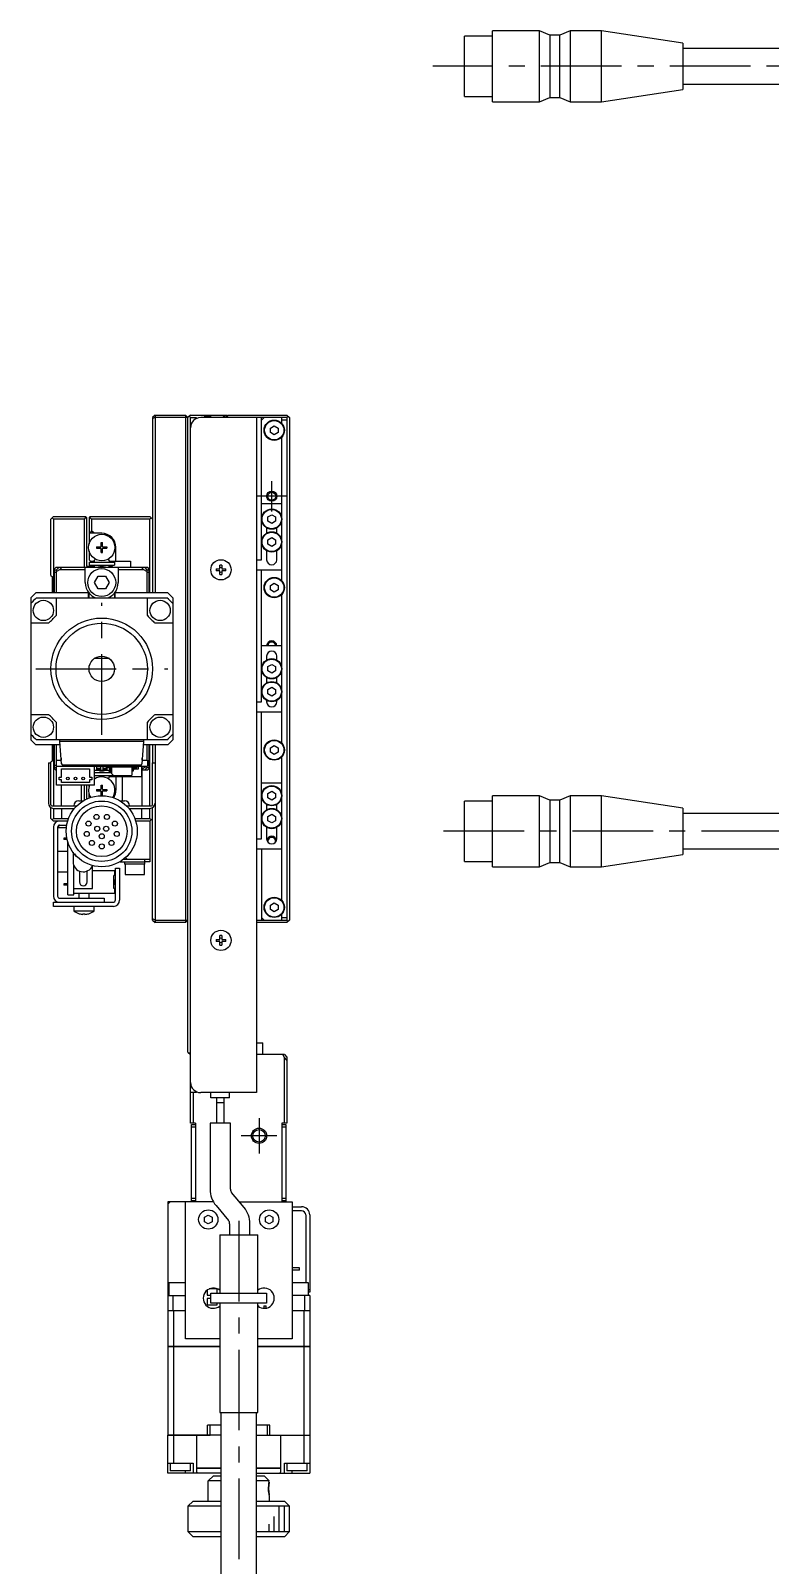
# Model space of a CAD drawing. Extents: x 0 to 793, y -8 to 461.
# Drawn here: x 0 to 145.8, y 151.4 to 453.7 of the extents above; entities that cross this region are included whole.
import ezdxf

# ---------------------------------------------------------------- set-up
doc = ezdxf.new("R2010")
doc.units = 0
doc.header["$LTSCALE"] = 0.5
doc.linetypes.add('CENTER', pattern=[50.8, 31.75, -6.35, 6.35, -6.35])
for name, color, linetype in [('MSM_CENTER', 1, 'CENTER'), ('MSM_CONTINUOUS', 7, 'CONTINUOUS'), ('MSM_NARROW', 5, 'CONTINUOUS')]:
    doc.layers.add(name, color=color, linetype=linetype)

msp = doc.modelspace()

# ---------------------------------------------------------------- linework, layer by layer
at = {"layer": 'MSM_CENTER'}
for p, q in [((167.24, 446.72), (79.24, 446.72)), ((47.5, 359), (47.5, 365)), ((50.5, 362), (44.5, 362)), ((14, 315), (14, 341)), ((1, 328), (27, 328)), ((224.24, 296), (79.24, 296)), ((45, 239.5), (45, 232.5)), ((48.5, 236), (41.5, 236)), ((41, 219.25), (41, 79.25))]:
    msp.add_line(p, q, dxfattribs=at)
at = {"layer": 'MSM_CONTINUOUS'}
for p, q in [((90.99, 439.72), (90.99, 453.72)), ((100.29, 453.72), (90.99, 453.72)), ((100.29, 439.72), (100.29, 453.72)), ((102.29, 452.87), (100.29, 453.72)), ((106.29, 453.72), (104.29, 452.87)), ((106.29, 453.72), (106.29, 439.72)), ((112.49, 453.72), (106.29, 453.72)), ((112.49, 439.72), (112.49, 453.72)), ((128.49, 451.29), (112.49, 453.72)), ((85.49, 440.77), (85.49, 452.67)), ((90.99, 452.67), (85.49, 452.67)), ((102.29, 452.87), (102.29, 440.57)), ((104.29, 452.87), (102.29, 452.87)), ((104.29, 440.57), (104.29, 452.87)), ((128.49, 451.29), (128.49, 442.15)), ((151.99, 450.22), (128.49, 450.22)), ((112.49, 439.72), (128.49, 442.15)), ((128.49, 443.22), (151.99, 443.22)), ((85.49, 440.77), (90.99, 440.77)), ((90.99, 439.72), (100.29, 439.72)), ((100.29, 439.72), (102.29, 440.57)), ((102.29, 440.57), (104.29, 440.57)), ((104.29, 440.57), (106.29, 439.72)), ((106.29, 439.72), (112.49, 439.72)), ((24.5, 378), (24, 377.5)), ((24.5, 378), (30.5, 378)), ((24.5, 378), (24.5, 343)), ((30.5, 378), (31, 377.5)), ((30.5, 378), (30.5, 278)), ((31.5, 378), (31, 377.5)), ((31.5, 378), (38.7, 378)), ((38, 378), (38, 377.5)), ((38.2, 377.5), (38.2, 378)), ((38.6, 377.6), (39, 378)), ((38.7, 378), (38.8, 377.9)), ((39, 378), (50.5, 378)), ((50.5, 378), (51, 377.5)), ((24.5, 377.5), (24, 377.29)), ((24, 377.5), (24, 343)), ((31, 377.5), (24.5, 377.5)), ((31, 252.5), (31, 377.5)), ((31.5, 377.5), (31.25, 377.75)), ((31.5, 238.5), (31.5, 377.5)), ((31.5, 377.5), (32.7, 377.5)), ((50.5, 377.5), (33.5, 377.5)), ((34.3, 377.5), (34.3, 377.8)), ((34.3, 377.8), (35.5, 377.8)), ((35.5, 377.5), (35.5, 377.8)), ((38, 377.7), (37.8, 377.5)), ((38.4, 377.6), (38.4, 377.5)), ((38.5, 377.5), (38.6, 377.6)), ((38.7, 377.5), (38.6, 377.6)), ((38.7, 377.9), (38.9, 377.9)), ((44.5, 377.5), (44.5, 244.5)), ((45.5, 349.5), (45.5, 377.5)), ((45.5, 377), (46, 377.5)), ((47.25, 375.43), (48, 375.87)), ((47.25, 374.57), (47.25, 375.43)), ((48, 375.87), (48.75, 375.43)), ((48.75, 375.43), (48.75, 374.57)), ((49.5, 376.32), (49.5, 377.5)), ((50.5, 377), (49.5, 377)), ((50.75, 377.75), (50.5, 377.5)), ((50.5, 377.5), (50.5, 278.5)), ((51, 377.5), (51, 278.5)), ((48, 374.13), (47.25, 374.57)), ((48.75, 374.57), (48, 374.13)), ((49.5, 345.32), (49.5, 373.68)), ((49.5, 360.5), (45.5, 360.5)), ((4, 357.5), (4.5, 358)), ((4, 346.4), (4, 357.5)), ((4.5, 357.5), (4.25, 357.75)), ((4.5, 358), (10.8, 358)), ((4.5, 357.5), (4.5, 343)), ((10.6, 357.5), (4.5, 357.5)), ((10.6, 357.5), (10.95, 357.85)), ((10.6, 348), (10.6, 357.5)), ((10.8, 358), (11, 357.8)), ((11, 357.8), (11, 348.2)), ((11.7, 358), (11.5, 357.8)), ((11.5, 357.8), (11.5, 352.61)), ((12, 357.5), (11.6, 357.9)), ((11.7, 358), (23.5, 358)), ((12, 357.5), (12, 355.2)), ((23.5, 357.5), (12, 357.5)), ((23.5, 358), (24, 357.5)), ((23.75, 357.75), (23.5, 357.5)), ((23.5, 343), (23.5, 357.5)), ((46.75, 357.93), (47.5, 358.37)), ((46.75, 357.07), (46.75, 357.93)), ((47.5, 356.63), (46.75, 357.07)), ((47.5, 358.37), (48.25, 357.93)), ((48.25, 357.07), (47.5, 356.63)), ((48.25, 357.93), (48.25, 357.07)), ((14, 354.7), (11.5, 354.7)), ((12, 355.2), (11.65, 354.7)), ((12.5, 354.7), (12, 355.2)), ((46.5, 355.77), (46.5, 354.73)), ((46.75, 353.43), (47.5, 353.87)), ((47.5, 353.87), (48.25, 353.43)), ((48.5, 354.73), (48.5, 355.77)), ((11.5, 351.19), (11.5, 349.5)), ((13, 352.04), (13.8, 352.04)), ((13, 352.04), (13, 351.75)), ((13, 351.75), (13.8, 351.75)), ((13.53, 351.75), (13.53, 352.04)), ((13.86, 352.9), (14.15, 352.9)), ((13.86, 352.1), (13.86, 352.9)), ((14.15, 352.37), (13.86, 352.37)), ((13.86, 350.9), (13.86, 351.69)), ((13.86, 351.43), (14.15, 351.43)), ((13.86, 350.9), (14.15, 350.9)), ((14.15, 352.1), (14.15, 352.9)), ((14.15, 350.9), (14.15, 351.69)), ((14.21, 352.04), (15, 352.04)), ((14.21, 351.75), (15, 351.75)), ((14.47, 351.75), (14.47, 352.04)), ((15, 352.04), (15, 351.75)), ((16.8, 349.2), (16.8, 351.9)), ((46.5, 351.27), (46.5, 349.5)), ((46.75, 352.57), (46.75, 353.43)), ((47.5, 352.13), (46.75, 352.57)), ((48.25, 352.57), (47.5, 352.13)), ((48.25, 353.43), (48.25, 352.57)), ((48.5, 349.5), (48.5, 351.27)), ((5, 348), (4.5, 347.5)), ((5, 348), (23, 348)), ((5.1, 347.5), (5.6, 348)), ((5.5, 348), (5.5, 347.9)), ((6.21, 348), (5.71, 347.5)), ((10.75, 345), (10.75, 348)), ((11, 348.2), (12.46, 348.2)), ((11.1, 348.2), (11.1, 348)), ((11.5, 349.5), (11.8, 349.2)), ((11.5, 349), (11.5, 348.4)), ((11.5, 349), (16.5, 349)), ((11.5, 348.4), (16.5, 348.4)), ((11.8, 349.2), (12.46, 349.2)), ((12.46, 349.2), (12.54, 349.34)), ((12.46, 348.2), (12.57, 348)), ((15.33, 349.58), (15.54, 349.2)), ((15.46, 348.06), (15.54, 348.2)), ((15.54, 349.2), (19.7, 349.2)), ((16, 348.2), (15.54, 348.2)), ((16.2, 348), (16, 348.2)), ((16, 348), (16, 348.2)), ((16.5, 349), (16.5, 348.4)), ((17.25, 348), (17.25, 345)), ((19.7, 349.2), (19.7, 348)), ((22.29, 347.5), (21.79, 348)), ((22.4, 348), (22.9, 347.5)), ((22.5, 348), (22.5, 347.9)), ((23.5, 347.5), (23, 348)), ((37.3, 347.7), (37.3, 348.43)), ((37.7, 348.43), (37.7, 347.7)), ((44.5, 349.5), (45.5, 349.5)), ((4, 346.4), (4.3, 346.1)), ((4.3, 343), (4.3, 346.1)), ((4.7, 343), (4.7, 347.5)), ((4.7, 347.5), (5.1, 347.5)), ((5.1, 347), (4.7, 347)), ((5.71, 347.5), (5.1, 347.19)), ((5.1, 343), (5.1, 347.5)), ((10.75, 347.5), (5.71, 347.5)), ((12.56, 345), (13.28, 346.25)), ((13.28, 343.75), (12.56, 345)), ((13.28, 346.25), (14.72, 346.25)), ((14.72, 346.25), (15.44, 345)), ((15.44, 345), (14.72, 343.75)), ((22.29, 347.5), (17.25, 347.5)), ((22.9, 347.19), (22.29, 347.5)), ((22.9, 347.5), (23.3, 347.5)), ((22.9, 347.5), (22.9, 343)), ((23.3, 347), (22.9, 347)), ((23.3, 347.5), (23.3, 343)), ((36.57, 347.7), (37.3, 347.7)), ((37.3, 347.3), (36.57, 347.3)), ((37.3, 346.57), (37.3, 347.3)), ((37.7, 347.7), (38.43, 347.7)), ((37.7, 347.3), (37.7, 346.57)), ((38.43, 347.3), (37.7, 347.3)), ((44.5, 347.5), (49.5, 347.5)), ((45.5, 321.5), (45.5, 347.5)), ((47.25, 344.43), (48, 344.87)), ((48, 344.87), (48.75, 344.43)), ((1, 343), (0, 342)), ((0, 342), (0, 314)), ((11.4, 343), (1, 343)), ((1.15, 342), (26.85, 342)), ((5, 342), (5, 338.5)), ((11.4, 342), (11.4, 343)), ((11.51, 342), (11.51, 342.91)), ((14.72, 343.75), (13.28, 343.75)), ((16.49, 342.91), (16.49, 342)), ((16.6, 343), (16.6, 342)), ((27, 343), (16.6, 343)), ((23, 338.5), (23, 342)), ((28, 342), (27, 343)), ((28, 342), (28, 314)), ((47.25, 343.57), (47.25, 344.43)), ((48, 343.13), (47.25, 343.57)), ((48.75, 343.57), (48, 343.13)), ((48.75, 344.43), (48.75, 343.57)), ((49.5, 313.32), (49.5, 342.68)), ((3.5, 337), (0, 337)), ((28, 337), (24.5, 337)), ((15.5, 330), (12.5, 330)), ((49.5, 332.5), (45.5, 332.5)), ((46.5, 330.5), (46.5, 329.73)), ((48.5, 329.73), (48.5, 330.5)), ((46.75, 328.43), (47.5, 328.87)), ((46.75, 327.57), (46.75, 328.43)), ((47.5, 327.13), (46.75, 327.57)), ((47.5, 328.87), (48.25, 328.43)), ((48.25, 327.57), (47.5, 327.13)), ((48.25, 328.43), (48.25, 327.57)), ((46.5, 326.27), (46.5, 325.23)), ((46.75, 323.93), (47.5, 324.37)), ((46.75, 323.07), (46.75, 323.93)), ((47.5, 324.37), (48.25, 323.93)), ((48.25, 323.93), (48.25, 323.07)), ((48.5, 325.23), (48.5, 326.27)), ((44.5, 321.5), (45.5, 321.5)), ((46.5, 321.77), (46.5, 321.5)), ((47.5, 322.63), (46.75, 323.07)), ((48.25, 323.07), (47.5, 322.63)), ((48.5, 321.5), (48.5, 321.77)), ((0, 319), (3.5, 319)), ((5, 317.5), (5, 314)), ((23, 314), (23, 317.5)), ((24.5, 319), (28, 319)), ((44.5, 319.5), (49.5, 319.5)), ((45.5, 294.5), (45.5, 319.5)), ((0, 314), (1, 313)), ((5.82, 313), (1, 313)), ((26.85, 314), (1.15, 314)), ((4.3, 309.9), (4.3, 313)), ((4.5, 313), (4.5, 301)), ((4.7, 308.5), (4.7, 313)), ((5.1, 310), (5.1, 313)), ((5.77, 313.7), (5.75, 314)), ((6.08, 309.28), (5.77, 313.7)), ((22.23, 313.7), (5.77, 313.7)), ((22.23, 313.7), (21.92, 309.28)), ((27, 313), (22.18, 313)), ((22.25, 314), (22.23, 313.7)), ((22.9, 313), (22.9, 310)), ((23.3, 313), (23.3, 308.5)), ((23.5, 301), (23.5, 313)), ((24, 313), (24, 309.5)), ((24.5, 313), (24.5, 309.5)), ((27, 313), (28, 314)), ((47.25, 312.43), (48, 312.87)), ((47.25, 311.57), (47.25, 312.43)), ((48, 311.13), (47.25, 311.57)), ((48, 312.87), (48.75, 312.43)), ((48.75, 311.57), (48, 311.13)), ((48.75, 312.43), (48.75, 311.57)), ((3.5, 309.5), (3.5, 301.5)), ((3.5, 309.5), (4, 309.5)), ((4.3, 309.9), (4, 309.6)), ((4, 309.5), (4, 309.6)), ((4, 301.2), (4, 309.5)), ((4.5, 308.5), (5, 308)), ((4.7, 309), (5, 309)), ((5.08, 308.5), (4.7, 308.5)), ((5, 310), (6.03, 310)), ((5, 310), (5, 308.8)), ((5, 308.8), (23, 308.8)), ((5.08, 305.1), (5.08, 308.8)), ((6, 310.42), (6, 310)), ((21.62, 309), (6.38, 309)), ((12.58, 305.1), (12.58, 308.8)), ((13, 308.8), (13, 308)), ((13.75, 308.8), (13.75, 308)), ((14.25, 308.8), (14.25, 308)), ((14.95, 308.57), (14.95, 308.8)), ((14.95, 308.57), (15.46, 308.57)), ((15, 308.57), (15, 308)), ((15.2, 308.57), (15.2, 308.8)), ((15.27, 308.57), (15.27, 308.8)), ((15.5, 308.8), (15.5, 308.8)), ((15.5, 308.56), (15.5, 308)), ((15.56, 308.47), (15.56, 308.14)), ((15.79, 308.14), (15.79, 308.47)), ((16, 307.34), (16, 308.6)), ((16.1, 308.7), (19.8, 308.7)), ((16.69, 308.8), (16.69, 308.7)), ((17.25, 308.8), (17.25, 308.7)), ((18.1, 308.8), (18.1, 308.7)), ((18.22, 308.8), (18.22, 308.7)), ((19.9, 308.6), (19.9, 307.02)), ((20.11, 308.14), (20.11, 308.47)), ((20.22, 308.8), (20.22, 308.72)), ((20.34, 308.47), (20.34, 308.14)), ((20.44, 308.57), (20.95, 308.57)), ((20.64, 308.8), (20.64, 308.57)), ((20.7, 308.8), (20.7, 308.57)), ((20.95, 308.8), (20.95, 308.57)), ((21.18, 308.8), (21.18, 308.25)), ((21.9, 306.8), (21.9, 308.8)), ((21.9, 308.11), (22.29, 308.5)), ((21.9, 308.5), (22.29, 308.5)), ((21.97, 310), (23, 310)), ((22, 310), (22, 310.42)), ((22.29, 308.5), (22.89, 308.8)), ((22.9, 308.5), (22.4, 308)), ((22.9, 308.8), (22.9, 308.5)), ((23.3, 308.5), (22.9, 308.5)), ((23, 310), (23, 308.8)), ((23, 309), (23.3, 309)), ((23, 308), (23.5, 308.5)), ((24, 301.2), (24, 309.5)), ((24, 309.5), (24.5, 309.5)), ((24.5, 309.5), (24.5, 301.5)), ((49.5, 282.32), (49.5, 310.68)), ((5, 308), (5.08, 308)), ((5.58, 306.65), (6.08, 306.65)), ((5.58, 306.15), (5.58, 306.65)), ((6.08, 306.15), (5.58, 306.15)), ((6.08, 308.3), (11.58, 308.3)), ((6.08, 306.65), (6.08, 308.3)), ((6.08, 305.6), (6.08, 306.15)), ((11.58, 305.6), (6.08, 305.6)), ((11.58, 308.3), (11.58, 306.65)), ((11.58, 306.65), (12.08, 306.65)), ((11.58, 306.15), (11.58, 305.6)), ((12.08, 306.15), (11.58, 306.15)), ((12.08, 306.65), (12.08, 306.15)), ((12.58, 308), (15.59, 308)), ((12.58, 307.6), (16, 307.6)), ((12.58, 307), (16.3, 307)), ((13.75, 308.37), (13, 308.37)), ((13.75, 308.25), (13, 308.25)), ((15, 308.37), (14.25, 308.37)), ((15, 308.25), (14.25, 308.25)), ((15.54, 306.8), (15.33, 306.42)), ((15.54, 307.8), (15.46, 307.94)), ((15.56, 308.37), (15.5, 308.37)), ((15.56, 308.25), (15.5, 308.25)), ((16, 307.8), (15.54, 307.8)), ((15.54, 306.8), (18, 306.8)), ((16, 308.37), (15.79, 308.37)), ((16, 308.25), (15.79, 308.25)), ((15.89, 308.04), (16, 308.04)), ((15.89, 307.81), (16, 307.81)), ((16, 307.8), (16, 307.81)), ((16, 307.8), (16, 307.8)), ((16.35, 306.95), (16.03, 307.27)), ((19.8, 306.92), (16.42, 306.92)), ((16.8, 306.8), (16.8, 304.1)), ((18, 306.92), (18, 302)), ((18.1, 306.92), (18.1, 306.8)), ((18.1, 306.8), (21.9, 306.8)), ((20.11, 308.25), (19.9, 308.25)), ((19.9, 308.04), (20.01, 308.04)), ((19.9, 307.81), (20.01, 307.81)), ((21.18, 308.25), (20.34, 308.25)), ((23, 308), (21.9, 308)), ((22, 301), (22, 308)), ((22.5, 308.1), (22.5, 308)), ((49.5, 305.5), (45.5, 305.5)), ((12.58, 305.1), (5.08, 305.1)), ((6, 305.1), (6, 301)), ((10, 302), (10, 305.1)), ((10.6, 302.12), (10.6, 305.1)), ((11, 305.1), (11, 302.32)), ((11.5, 304.81), (11.5, 305.1)), ((11.5, 302.54), (11.5, 303.39)), ((13, 304.24), (13, 303.95)), ((13, 304.24), (13.8, 304.24)), ((13, 303.95), (13.8, 303.95)), ((13.53, 303.95), (13.53, 304.24)), ((13.86, 305.1), (14.15, 305.1)), ((13.86, 304.3), (13.86, 305.1)), ((14.15, 304.57), (13.86, 304.57)), ((13.86, 303.1), (13.86, 303.89)), ((13.86, 303.63), (14.15, 303.63)), ((13.86, 303.1), (14.15, 303.1)), ((14.15, 304.3), (14.15, 305.1)), ((14.15, 303.1), (14.15, 303.89)), ((14.21, 304.24), (15, 304.24)), ((14.21, 303.95), (15, 303.95)), ((14.47, 303.95), (14.47, 304.24)), ((15, 304.24), (15, 303.95)), ((46.75, 303.43), (47.5, 303.87)), ((46.75, 302.57), (46.75, 303.43)), ((47.5, 302.13), (46.75, 302.57)), ((47.5, 303.87), (48.25, 303.43)), ((48.25, 302.57), (47.5, 302.13)), ((48.25, 303.43), (48.25, 302.57)), ((90.99, 289), (90.99, 303)), ((100.29, 303), (90.99, 303)), ((100.29, 289), (100.29, 303)), ((102.29, 302.15), (100.29, 303)), ((106.29, 303), (104.29, 302.15)), ((106.29, 303), (106.29, 289)), ((112.49, 303), (106.29, 303)), ((112.49, 289), (112.49, 303)), ((128.49, 300.57), (112.49, 303)), ((4, 298.5), (4, 300.63)), ((4.2, 301), (9.1, 301)), ((4.5, 300.5), (8.64, 300.5)), ((4.5, 300.5), (4.5, 298.5)), ((6.1, 300.5), (6.1, 298.5)), ((8.5, 300.5), (8.5, 300.33)), ((9.5, 302), (10.39, 302)), ((17.61, 302), (18.5, 302)), ((18.9, 301), (23.8, 301)), ((19.36, 300.5), (23.5, 300.5)), ((19.5, 300.33), (19.5, 300.5)), ((21.9, 298.5), (21.9, 300.5)), ((23.5, 298.5), (23.5, 300.5)), ((24, 278.5), (24, 300.63)), ((24.5, 301.5), (24.5, 278.5)), ((46.5, 301.27), (46.5, 300.23)), ((46.75, 298.93), (47.5, 299.37)), ((47.5, 299.37), (48.25, 298.93)), ((48.5, 300.23), (48.5, 301.27)), ((85.49, 290.05), (85.49, 301.95)), ((90.99, 301.95), (85.49, 301.95)), ((102.29, 302.15), (102.29, 289.85)), ((104.29, 302.15), (102.29, 302.15)), ((104.29, 289.85), (104.29, 302.15)), ((128.49, 300.57), (128.49, 291.43)), ((176.49, 299.5), (128.49, 299.5)), ((4.5, 298), (4, 298.5)), ((4.25, 298.25), (4.5, 298.5)), ((4.5, 298.5), (7.46, 298.5)), ((7.29, 298), (4.5, 298)), ((4.5, 296.8), (4.5, 283.2)), ((5.3, 296.8), (5.3, 283.2)), ((5.5, 297.15), (5.5, 296.7)), ((7.04, 296.7), (5.5, 296.7)), ((5.7, 297.2), (7.1, 297.2)), ((20.54, 298.5), (23.5, 298.5)), ((23.5, 298), (20.71, 298)), ((23.5, 298.5), (23.75, 298.25)), ((24, 298.5), (23.5, 298)), ((23.5, 298), (23.5, 290)), ((46.5, 296.77), (46.5, 294.5)), ((46.75, 298.07), (46.75, 298.93)), ((47.5, 297.63), (46.75, 298.07)), ((48.25, 298.07), (47.5, 297.63)), ((48.25, 298.93), (48.25, 298.07)), ((48.5, 294.5), (48.5, 296.77)), ((6.5, 294.62), (6.5, 294.37)), ((7.14, 294.62), (6.5, 294.62)), ((7.19, 294.37), (6.5, 294.37)), ((7.3, 283.5), (7.3, 293.97)), ((44.5, 294.5), (45.5, 294.5)), ((7.3, 292), (5.3, 292)), ((8.35, 291.87), (8.35, 290)), ((18.33, 290.5), (18.5, 290.5)), ((18.5, 290.64), (18.5, 290.5)), ((18.5, 290.5), (23.5, 290.5)), ((19, 290.5), (18.69, 290.81)), ((22.5, 289.5), (22.5, 290.5)), ((44.5, 292.5), (49.5, 292.5)), ((45.5, 292.5), (45.5, 278.5)), ((112.49, 289), (128.49, 291.43)), ((128.49, 292.5), (176.49, 292.5)), ((5.3, 288), (7.3, 288)), ((8.5, 283.5), (8.5, 289.24)), ((9.6, 288.15), (9.6, 286)), ((11.1, 286), (11.1, 288.15)), ((12.2, 284.75), (12.2, 289.24)), ((12.2, 288.25), (16.5, 288.25)), ((16.5, 287.25), (16.4, 287.25)), ((16.4, 284.75), (16.4, 287.25)), ((16.5, 288.25), (16.5, 287.25)), ((16.7, 288.7), (17.5, 288.7)), ((16.7, 282.5), (16.7, 288.7)), ((17.5, 288.7), (17.5, 282.4)), ((17.61, 290), (22.5, 290)), ((18.5, 290), (18.5, 289.5)), ((22.5, 289.5), (18.5, 289.5)), ((18.6, 289.5), (18.6, 287.5)), ((18.6, 287.5), (22.4, 287.5)), ((22.4, 287.5), (22.4, 289.5)), ((23.5, 290), (22.5, 290)), ((85.49, 290.05), (90.99, 290.05)), ((90.99, 289), (100.29, 289)), ((100.29, 289), (102.29, 289.85)), ((102.29, 289.85), (104.29, 289.85)), ((104.29, 289.85), (106.29, 289)), ((106.29, 289), (112.49, 289)), ((6.5, 285.62), (6.5, 285.37)), ((7.3, 285.62), (6.5, 285.62)), ((7.3, 285.37), (6.5, 285.37)), ((8.5, 284.75), (12.2, 284.75)), ((16.4, 286.45), (16.5, 286.45)), ((16.4, 286.07), (16.5, 286.07)), ((16.4, 285.92), (16.5, 285.92)), ((16.4, 285.55), (16.5, 285.55)), ((16.5, 284.75), (16.4, 284.75)), ((16.5, 285.55), (16.5, 286.45)), ((16.5, 284.75), (16.5, 283.75)), ((4.5, 281.2), (4.5, 282)), ((4.5, 282), (16.2, 282)), ((16.3, 281.2), (4.5, 281.2)), ((5.7, 282.8), (14.5, 282.8)), ((7.3, 283.5), (8.5, 283.5)), ((16.5, 283.75), (8.5, 283.75)), ((8.5, 281.2), (8.5, 280.3)), ((9.5, 283.75), (9.5, 282.8)), ((11.5, 282.8), (11.5, 283.75)), ((12.5, 280.3), (12.5, 281.2)), ((14.5, 282.8), (14.5, 282)), ((47.25, 281.43), (48, 281.87)), ((47.25, 280.57), (47.25, 281.43)), ((48, 281.87), (48.75, 281.43)), ((48.75, 281.43), (48.75, 280.57)), ((8.5, 280.3), (12.5, 280.3)), ((9.55, 279.74), (9.57, 279.74)), ((10.3, 279.74), (10.7, 279.74)), ((10.3, 279.61), (10.3, 279.74)), ((10.7, 279.74), (10.7, 279.61)), ((11.43, 279.74), (11.45, 279.74)), ((24.5, 278.5), (24, 278.71)), ((24, 278.5), (24.5, 278)), ((24.5, 278.5), (31, 278.5)), ((24.5, 278.5), (24.5, 278)), ((31, 278.5), (30.5, 278)), ((44.5, 278.5), (50.5, 278.5)), ((46, 278.5), (45.5, 279)), ((48, 280.13), (47.25, 280.57)), ((48.75, 280.57), (48, 280.13)), ((49.5, 278.5), (49.5, 279.68)), ((49.5, 279), (50.5, 279)), ((50.5, 278.5), (50.75, 278.25)), ((51, 278.5), (50.5, 278)), ((30.5, 278), (24.5, 278)), ((37.3, 274.7), (37.3, 275.43)), ((37.7, 275.43), (37.7, 274.7)), ((50.5, 278), (44.5, 278)), ((36.57, 274.7), (37.3, 274.7)), ((37.3, 274.3), (36.57, 274.3)), ((37.3, 273.57), (37.3, 274.3)), ((37.7, 274.7), (38.43, 274.7)), ((38.43, 274.3), (37.7, 274.3)), ((37.7, 274.3), (37.7, 273.57)), ((44.5, 254.3), (45.75, 254.3)), ((45.75, 252), (45.75, 254.3)), ((31, 252.5), (31.5, 252)), ((31.25, 252.25), (31.5, 252.5)), ((50, 252), (44.5, 252)), ((50, 251.39), (49.69, 252)), ((50, 252), (50.5, 251.5)), ((50, 238.5), (50, 251.39)), ((50.5, 250.89), (50, 251.39)), ((50.5, 251.5), (50.5, 238.5)), ((32.7, 244.5), (31.5, 244.5)), ((32, 244.5), (32, 238.5)), ((44.5, 244.5), (33.5, 244.5)), ((35.5, 243.5), (35.5, 244.5)), ((39.2, 243.5), (35.5, 243.5)), ((36.6, 243.5), (36.6, 238.5)), ((38.1, 242.5), (36.6, 242.5)), ((38.1, 238.5), (38.1, 243.5)), ((39.2, 243.5), (39.2, 244.5)), ((32.5, 238.5), (31.5, 238.5)), ((31.7, 223.2), (31.7, 238.2)), ((31.7, 238.2), (32.5, 238.2)), ((32.5, 237.7), (31.7, 237.7)), ((32.5, 238.5), (32.5, 223)), ((39.35, 238.5), (35.35, 238.5)), ((35.35, 238.5), (35.35, 225.45)), ((39.35, 225.45), (39.35, 238.5)), ((50.5, 238.5), (49.5, 238.5)), ((49.5, 238.5), (49.5, 223)), ((49.5, 238.2), (50.3, 238.2)), ((50.3, 237.7), (49.5, 237.7)), ((50.3, 238.2), (50.3, 223)), ((42.04, 221.88), (39.58, 224.81)), ((27, 222.5), (27.5, 223)), ((35.99, 223), (27, 223)), ((27, 223), (27, 194.51)), ((30.5, 196), (30.5, 223)), ((31.7, 223.7), (32.5, 223.7)), ((32.5, 223.2), (31.7, 223.2)), ((36.52, 222.24), (38.97, 219.31)), ((41.1, 223), (51.5, 223)), ((49.5, 223.7), (50.3, 223.7)), ((50.3, 223.2), (49.5, 223.2)), ((51.5, 223), (51.5, 196)), ((51.5, 222), (53.4, 222)), ((53.4, 221.2), (51.5, 221.2)), ((34.25, 219.93), (35, 220.37)), ((34.25, 219.07), (34.25, 219.93)), ((35, 218.63), (34.25, 219.07)), ((35, 220.37), (35.75, 219.93)), ((35.75, 219.07), (35, 218.63)), ((35.75, 219.93), (35.75, 219.07)), ((39.21, 218.67), (39.21, 216.5)), ((43.21, 216.5), (43.21, 218.67)), ((46.25, 219.93), (47, 220.37)), ((46.25, 219.07), (46.25, 219.93)), ((47, 218.63), (46.25, 219.07)), ((47, 220.37), (47.75, 219.93)), ((47.75, 219.07), (47, 218.63)), ((47.75, 219.93), (47.75, 219.07)), ((54.2, 220.4), (54.2, 207)), ((55, 220.4), (55, 205.2)), ((37.25, 216.5), (44.75, 216.5)), ((37.25, 216.5), (37.25, 205)), ((44.75, 205), (44.75, 216.5)), ((53, 210), (51.5, 210)), ((53, 209.5), (51.5, 209.5)), ((53, 209.5), (53, 210)), ((30.5, 207), (27.25, 207)), ((27.25, 207), (27.25, 204.5)), ((36.78, 205.83), (35.2, 205.83)), ((36.78, 205), (36.78, 205.83)), ((54.75, 207), (51.5, 207)), ((54.75, 204.5), (54.75, 207)), ((54.75, 205.7), (55, 205.7)), ((27, 204.5), (30.5, 204.5)), ((28, 204.5), (28, 201.5)), ((34.78, 205.58), (34.78, 204.58)), ((34.78, 204.58), (35.5, 204.58)), ((34.78, 203.93), (34.78, 202.68)), ((35.5, 203.93), (34.78, 203.93)), ((34.78, 202.68), (36.78, 202.68)), ((35.5, 203), (35.5, 205)), ((35.5, 205), (46.5, 205)), ((46.5, 203), (35.5, 203)), ((36.78, 202.68), (36.78, 203)), ((37.25, 203), (37.25, 181.5)), ((44.75, 181.5), (44.75, 203)), ((46.5, 205), (46.5, 203)), ((55, 204.5), (51.5, 204.5)), ((54, 201.5), (54, 204.5)), ((55, 205.2), (54.75, 205.2)), ((55, 204.5), (55, 194.51)), ((30.5, 201.5), (27, 201.5)), ((28.15, 201.5), (28.15, 194.51)), ((44.75, 202.5), (44.93, 202.5)), ((44.93, 202.31), (44.93, 202.5)), ((45.93, 202.5), (46.43, 202.5)), ((45.93, 202.5), (45.93, 202)), ((46.43, 202.05), (46.43, 202.5)), ((55, 201.5), (51.5, 201.5)), ((53.85, 201.5), (53.85, 194.51)), ((27, 194.51), (37.25, 194.51)), ((27, 194.5), (27, 177.01)), ((37.25, 194.5), (27, 194.5)), ((27.01, 194.5), (27.01, 194.51)), ((28.15, 194.5), (28.15, 177.01)), ((28.16, 194.5), (28.16, 194.51)), ((37.25, 196), (30.5, 196)), ((51.5, 196), (44.75, 196)), ((44.75, 194.51), (55, 194.51)), ((55, 194.5), (44.75, 194.5)), ((53.84, 194.5), (53.84, 194.51)), ((53.85, 194.5), (53.85, 177.01)), ((54.99, 194.5), (54.99, 194.51)), ((55, 194.5), (55, 177.01)), ((37.25, 181.5), (44.75, 181.5)), ((37.5, 181.5), (37.5, 133.5)), ((44.5, 133.5), (44.5, 181.5)), ((34.85, 177.01), (34.85, 179)), ((37.5, 179), (34.85, 179)), ((35.35, 177), (35.35, 179)), ((47.15, 179), (44.5, 179)), ((46.65, 177), (46.65, 179)), ((47.15, 177.01), (47.15, 179)), ((27, 177.01), (35.35, 177.01)), ((37.5, 177), (27, 177)), ((27, 169.5), (27, 177)), ((27.01, 177), (27.01, 177.01)), ((28.15, 177), (28.15, 171.5)), ((28.16, 177), (28.16, 177.01)), ((32.75, 170.51), (32.75, 177)), ((44.5, 177), (55, 177)), ((46.65, 177.01), (55, 177.01)), ((49.25, 177), (49.25, 170.51)), ((53.84, 177), (53.84, 177.01)), ((53.85, 177), (53.85, 171.5)), ((54.99, 177), (54.99, 177.01)), ((55, 177), (55, 169.5)), ((27, 171.5), (32, 171.5)), ((37.5, 169.5), (27, 169.5)), ((27.5, 171.5), (27.5, 170)), ((31.5, 170), (27.5, 170)), ((30.5, 169.5), (30.5, 170)), ((31.5, 170), (31.5, 171.5)), ((32, 171.5), (32, 169.5)), ((32.75, 170.51), (37.5, 170.51)), ((32.75, 169.7), (32.75, 170.5)), ((37.5, 170.5), (32.75, 170.5)), ((32.75, 169.7), (32.77, 169.7)), ((32.76, 170.5), (32.76, 170.51)), ((32.77, 169.7), (32.77, 169.5)), ((44.5, 170.51), (49.25, 170.51)), ((49.25, 170.5), (44.5, 170.5)), ((44.5, 169.5), (55, 169.5)), ((49.23, 169.7), (49.25, 169.7)), ((49.23, 169.5), (49.23, 169.7)), ((49.24, 170.5), (49.24, 170.51)), ((49.25, 170.5), (49.25, 169.7)), ((50, 169.5), (50, 171.5)), ((50, 171.5), (55, 171.5)), ((50.5, 171.5), (50.5, 170)), ((54.5, 170), (50.5, 170)), ((51.5, 169.5), (51.5, 170)), ((54.5, 170), (54.5, 171.5)), ((36, 169), (35, 168)), ((37.5, 168), (35, 168)), ((35, 164), (35, 168)), ((36, 169), (37.5, 169)), ((44.5, 169), (46, 169)), ((47, 168), (44.5, 168)), ((47, 168), (46, 169)), ((32, 164), (31, 163)), ((32, 164), (37.5, 164)), ((44.5, 164), (50, 164)), ((47, 165.25), (47, 165.25)), ((47, 165), (47, 164)), ((51, 163), (50, 164)), ((37.5, 163), (31, 163)), ((31, 163), (31, 158)), ((51, 163), (44.5, 163)), ((51, 158), (51, 163)), ((31, 158), (37.5, 158)), ((31, 158), (32, 157)), ((44.5, 158), (51, 158)), ((50, 157), (51, 158)), ((37.5, 157), (32, 157)), ((50, 157), (44.5, 157))]:
    msp.add_line(p, q, dxfattribs=at)
for centre, radius in [((48, 375), 2), ((48, 375), 1.9), ((47.5, 362), 0.783), ((47.5, 357.5), 2), ((47.5, 357.5), 1.9), ((14, 351.9), 2.6), ((47.5, 353), 2), ((47.5, 353), 1.9), ((14, 345), 2.75), ((37.5, 347.5), 2), ((48, 344), 2), ((48, 344), 1.9), ((2.5, 339.5), 2), ((25.5, 339.5), 2), ((14, 328), 10), ((14, 328), 9), ((14, 328), 2.5), ((47.5, 328), 2), ((47.5, 328), 1.9), ((47.5, 323.5), 2), ((47.5, 323.5), 1.9), ((2.5, 316.5), 2), ((25.5, 316.5), 2), ((48, 312), 2), ((48, 312), 1.9), ((7.33, 306.4), 0.25), ((8.83, 306.4), 0.25), ((10.33, 306.4), 0.25), ((14, 296), 7), ((47.5, 303), 2), ((47.5, 303), 1.9), ((14, 296), 5.95), ((14, 296), 5), ((47.5, 298.5), 2), ((47.5, 298.5), 1.9), ((11.4, 297.5), 0.5), ((12.97, 298.82), 0.5), ((13.13, 296.5), 0.5), ((14.87, 296.5), 0.5), ((15.03, 298.82), 0.5), ((16.6, 297.5), 0.5), ((11.05, 295.48), 0.5), ((12.07, 293.7), 0.5), ((14, 295), 0.5), ((14, 293), 0.5), ((15.93, 293.7), 0.5), ((16.95, 295.48), 0.5), ((48, 281), 2), ((48, 281), 1.9), ((37.5, 274.5), 2), ((45, 236), 1.23), ((35, 219.5), 1.9), ((47, 219.5), 1.9)]:
    msp.add_circle(centre, radius, dxfattribs=at)
for centre, radius, start, end in [((33.5, 375.5), 2, 90, 180), ((38.7, 377.6), 0.3, 90, 180), ((14, 351.9), 2.8, 0, 90), ((13.8, 352.1), 0.06, 270, 0), ((13.8, 351.69), 0.06, 0, 90), ((14.21, 352.1), 0.06, 180, 270), ((14.21, 351.69), 0.06, 90, 180), ((14, 348.7), 1.59, 143.8028, 169.1069), ((14, 348.7), 1.59, 190.8931, 206.1642), ((14.12, 348.58), 1.75, 142.994, 154.5052), ((14, 345.5), 2.6, 74.0576, 105.9424), ((13.89, 348.58), 1.75, 34.5052, 37.006), ((14, 348.7), 1.59, 10.8931, 36.1972), ((14, 348.7), 1.59, 333.8358, 349.1069), ((13.89, 348.81), 1.75, 332.2435, 334.5052), ((37.5, 347.5), 0.95, 77.8468, 102.1532), ((37.5, 347.5), 0.435, 62.6335, 117.3665), ((47.5, 349.5), 1, 180, 0), ((14, 345), 3.25, 180, 220.0046), ((14, 345), 3.25, 319.9955, 0), ((37.5, 347.5), 0.95, 167.8468, 192.1532), ((37.5, 347.5), 0.435, 152.6335, 207.3665), ((37.5, 347.5), 0.435, 242.6335, 297.3665), ((37.5, 347.5), 0.95, 257.8468, 282.1532), ((37.5, 347.5), 0.435, 332.6335, 27.3665), ((37.5, 347.5), 0.95, 347.8468, 12.1532), ((14, 328), 19, 132.5369, 137.4631), ((14, 345), 3.25, 220.0056, 247.3864), ((14, 345), 3.25, 292.6057, 319.9942), ((14, 328), 19, 42.5369, 47.4631), ((-9.16, 351.16), 19, 311.7998, 318.2002), ((37.16, 351.16), 19, 221.7998, 228.2002), ((47.5, 332.5), 0.783, 0, 180), ((47.5, 330.5), 1, 0, 180), ((47.5, 321.5), 1, 180, 0), ((-9.16, 304.84), 19, 41.7998, 48.2002), ((37.16, 304.84), 19, 131.7998, 138.2002), ((14, 328), 19, 222.5369, 227.4631), ((14, 328), 19, 312.5369, 317.4631), ((6.38, 309.3), 0.3, 184, 270), ((15.46, 308.47), 0.33, 0, 90), ((15.46, 308.47), 0.1, 0, 90), ((16.1, 308.6), 0.1, 90, 180), ((19.8, 308.6), 0.1, 0, 90), ((20.44, 308.47), 0.33, 90, 180), ((20.44, 308.47), 0.1, 90, 180), ((21.62, 309.3), 0.3, 270, 356), ((14, 304.1), 2.6, 326.3001, 123.2351), ((14, 307.3), 1.59, 206.1508, 216.1972), ((14.12, 307.41), 1.75, 208.3577, 217.006), ((14, 310.5), 2.6, 254.0576, 285.9424), ((14, 307.3), 1.59, 323.8028, 349.107), ((13.89, 307.41), 1.75, 322.994, 325.4948), ((14, 307.3), 1.59, 10.8931, 26.1642), ((13.89, 307.18), 1.75, 25.4948, 27.7565), ((15.89, 308.14), 0.33, 180, 270), ((15.89, 308.14), 0.1, 180, 270), ((16.1, 307.34), 0.1, 180, 225), ((16.42, 307.02), 0.1, 225, 270), ((19.8, 307.02), 0.1, 270, 0), ((20.01, 308.14), 0.1, 270, 0), ((20.01, 308.14), 0.33, 270, 0), ((14, 304.1), 2.6, 157.3801, 213.6999), ((13.8, 304.3), 0.06, 270, 0), ((13.8, 303.89), 0.06, 0, 90), ((14.21, 304.3), 0.06, 180, 270), ((14.21, 303.89), 0.06, 90, 180), ((14, 304.1), 2.8, 327.383, 0), ((4.5, 301.5), 1, 180, 270), ((4.2, 301.2), 0.2, 180, 270), ((9.5, 301), 1, 90, 180), ((18.5, 301), 1, 0, 90), ((23.5, 301.5), 1, 270, 0), ((23.8, 301.2), 0.2, 270, 0), ((5.7, 296.8), 1.2, 90, 180), ((5.7, 296.8), 0.4, 90, 180), ((47.5, 294.5), 1, 180, 0), ((47.5, 294), 0.783, 349.9945, 190.0055), ((9.5, 292), 1, 208.9988, 234.9004), ((18.5, 292), 1, 306.87, 331.0012), ((10.35, 290), 2, 180, 337.5377), ((10.35, 286), 0.75, 180, 360), ((5.7, 283.2), 1.2, 180, 270), ((5.7, 283.2), 0.4, 180, 270), ((16.2, 282.5), 0.5, 270, 0), ((16.3, 282.4), 1.2, 270, 0), ((10.5, 282.8), 3.2, 231.3178, 252.73), ((10.5, 282.8), 3.19, 253.0947, 266.4097), ((10.5, 282.8), 3.19, 273.5903, 286.9053), ((10.5, 282.8), 3.2, 287.27, 308.6822), ((37.5, 274.5), 0.95, 77.8468, 102.1532), ((37.5, 274.5), 0.95, 167.8468, 192.1532), ((37.5, 274.5), 0.435, 152.6335, 207.3665), ((37.5, 274.5), 0.435, 62.6335, 117.3665), ((37.5, 274.5), 0.435, 242.6335, 297.3665), ((37.5, 274.5), 0.95, 257.8468, 282.1532), ((37.5, 274.5), 0.435, 332.6335, 27.3665), ((37.5, 274.5), 0.95, 347.8468, 12.1532), ((33.5, 246.5), 2, 180, 270), ((40.35, 225.45), 5, 180, 220), ((40.35, 225.45), 1, 180, 220), ((38.21, 218.67), 5, 0, 40), ((53.4, 220.4), 1.6, 0, 90), ((53.4, 220.4), 0.8, 0, 90), ((38.21, 218.67), 1, 0, 40), ((36, 204), 2, 51.3178, 308.6822), ((46, 204), 2, 231.3178, 128.6822), ((47.67, 205.3), 0.2, 165.0744, 270.8063), ((52.87, 166.5), 6, 167.9764, 192.0236)]:
    msp.add_arc(centre, radius, start, end, dxfattribs=at)
at = {"layer": 'MSM_NARROW'}
for p, q in [((46.94, 167.76), (47, 168)), ((48, 158), (48, 161)), ((49, 158), (49, 163)), ((50, 158), (50, 163)), ((47, 158), (47, 159.5))]:
    msp.add_line(p, q, dxfattribs=at)
for centre, radius in [((47.5, 362), 1), ((45, 236), 1.5)]:
    msp.add_circle(centre, radius, dxfattribs=at)
for centre, radius, start, end in [((47.5, 332.5), 1, 0, 180), ((47.5, 294), 1, 14.4775, 165.5225), ((52.79, 166.5), 5.98, 167.788, 194.5016)]:
    msp.add_arc(centre, radius, start, end, dxfattribs=at)

doc.saveas('drawing.dxf')
